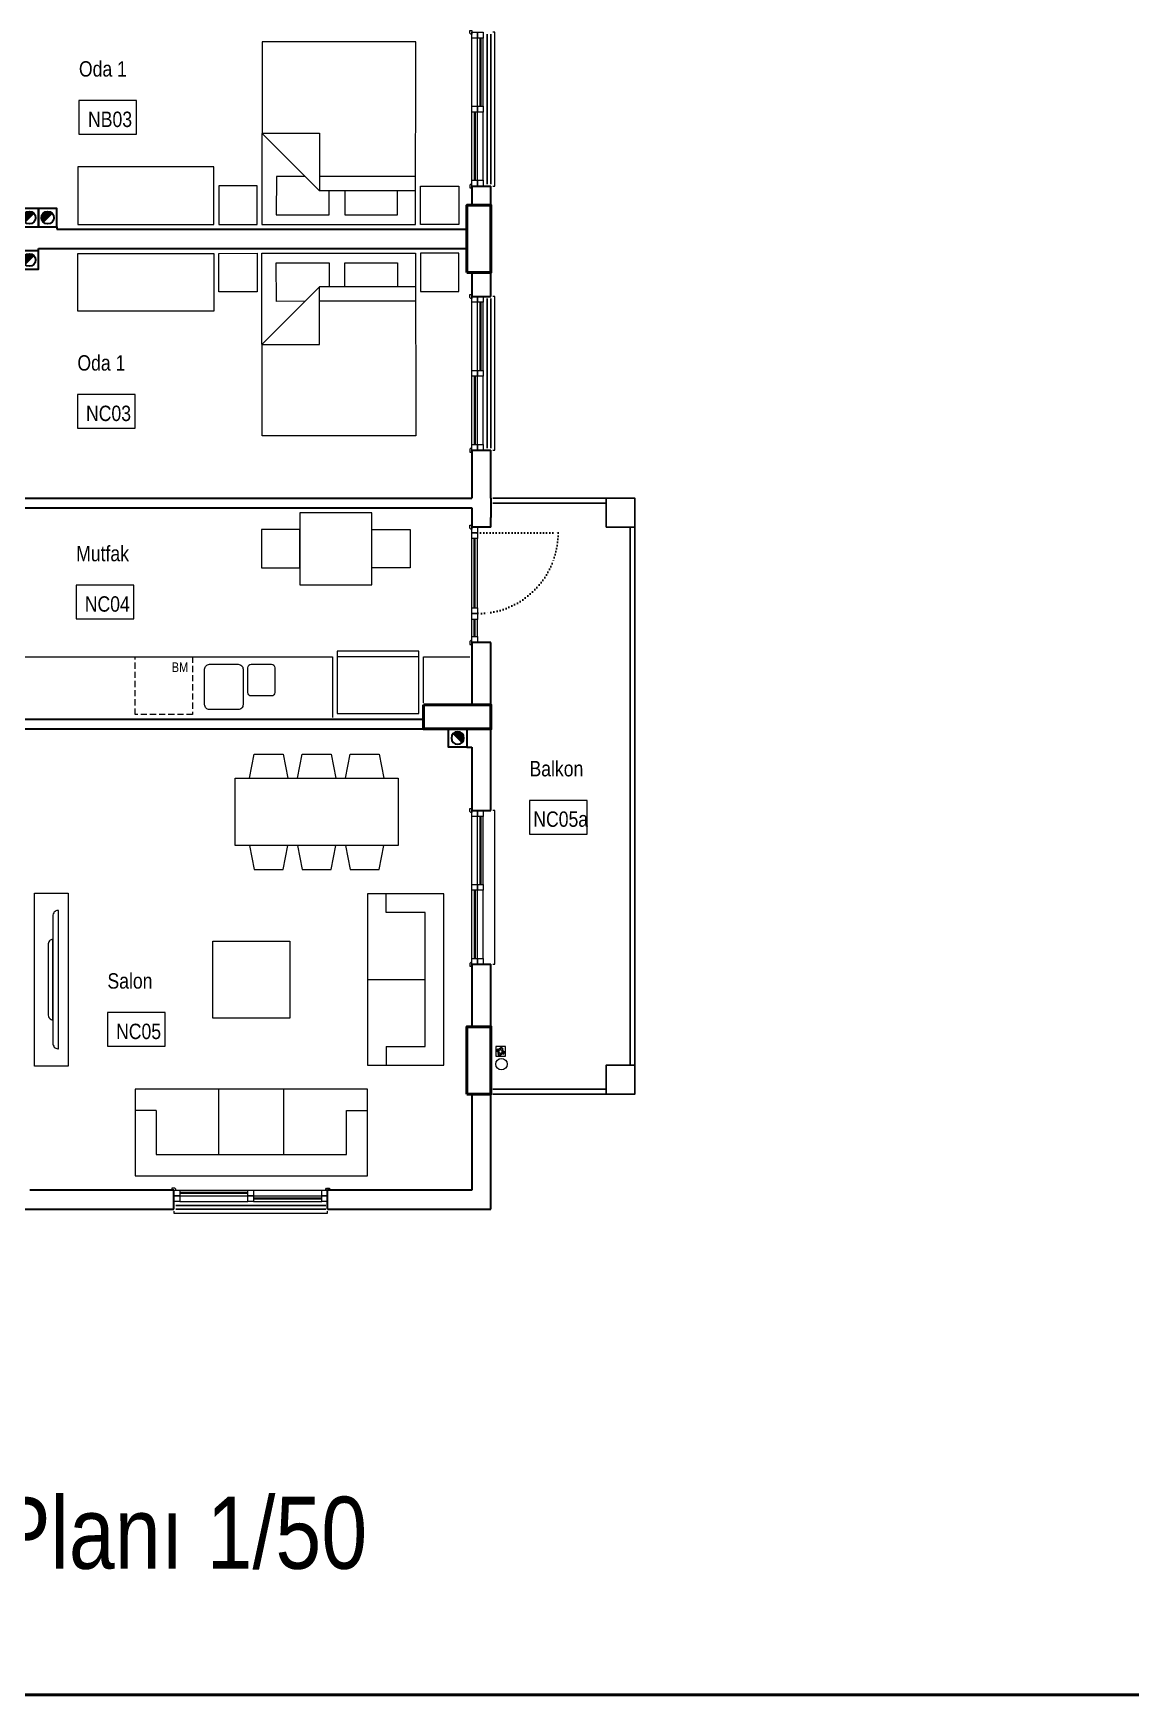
# Model space of a CAD drawing. Header units: millimetres. Extents: x 1852829 to 1882754, y -270850 to -231658.
# Drawn here: x 1862726 to 1863869, y -270850 to -269120 of the extents above; entities that cross this region are included whole.
import ezdxf
from ezdxf.enums import TextEntityAlignment as Align

# ---------------------------------------------------------------- set-up
doc = ezdxf.new("R2010")
doc.units = ezdxf.units.MM
doc.linetypes.add('izdüşüm arka', pattern=[3.175, 0, -3.175])
doc.linetypes.add('izdüşüm ön', pattern=[9.525, 6.35, -3.175])
for name, color, linetype, lineweight in [('a_ba', 6, 'Continuous', 50), ('a_doğrama', 251, 'Continuous', 20), ('a_duvar', 251, 'Continuous', 35), ('a_görünüş', 32, 'Continuous', 25), ('a_görünüş_ince', 8, 'Continuous', 20), ('a_izdüşüm_arka', 251, 'izdüşüm arka', 30), ('a_izdüşüm_ön', 6, 'izdüşüm ön', 9), ('a_not_mahal', 253, 'Continuous', 5), ('a_not_text', 7, 'Continuous', 13), ('a_tefriş', 8, 'Continuous', 20), ('a_çerçeve_line', 7, 'Continuous', 50), ('m_yib', 65, 'Continuous', 20)]:
    doc.layers.add(name, color=color, linetype=linetype, lineweight=lineweight)
doc.styles.get("Standard").update_dxf_attribs({"font": 'ARIALN.TTF'})

# ---------------------------------------------------------------- blocks, each defined once
blk = doc.blocks.new('160p')
at = {"layer": 'a_doğrama', "color": 251}
for points in [[(-6, -6), (-6, 0), (-12, 0), (-12, -6)], [(0, -6), (0, 0), (-6, 0), (-6, -6)], [(-6, -83), (-6, -77), (-12, -77), (-12, -83)], [(0, -83), (0, -77), (-6, -77), (-6, -83)], [(-6, -160), (-6, -154), (-12, -154), (-12, -160)], [(0, -160), (0, -154), (-6, -154), (-6, -160)]]:
    blk.add_lwpolyline(points, close=True, dxfattribs=at)
for points in [[(2, -1), (2, 2), (0, 2), (0, -2), (1, -2), (2, -1)], [(-9.5, -6), (-9.5, -77)], [(-8.5, -6), (-8.5, -77)], [(-3.5, -83), (-3.5, -154)], [(-2.5, -83), (-2.5, -154)], [(2, -159), (2, -162), (0, -162), (0, -158), (1, -158), (2, -159)]]:
    blk.add_lwpolyline(points, dxfattribs=at)
at = {"layer": 'a_görünüş_ince', "color": 251}
for points in [[(-22, -160), (-24, -160), (-24, 0), (-22, 0)], [(-12, -77), (-12, -6)], [(-6, -77), (-6, -6)], [(-6, -77), (-6, -6)], [(0, -77), (0, -6)], [(-12, -154), (-12, -83)], [(-6, -154), (-6, -83)], [(-6, -154), (-6, -83)], [(0, -154), (0, -83)]]:
    blk.add_lwpolyline(points, dxfattribs=at)
blk = doc.blocks.new('kapı_120_c_blok')
at = {"layer": 'a_doğrama', "color": 251}
for points in [[(-2, 119), (-2, 122), (0, 122), (0, 118), (-1, 118), (-2, 119)], [(2.5, 114), (2.5, 96)], [(3.5, 114), (3.5, 96)], [(2.5, 84), (2.5, 12)], [(3.5, 84), (3.5, 12)], [(-2, 1), (-2, -2), (0, -2), (0, 2), (-1, 2), (-2, 1)]]:
    blk.add_lwpolyline(points, dxfattribs=at)
for points in [[(0, 114), (6, 114), (6, 120), (0, 120)], [(0, 90), (6, 90), (6, 96), (0, 96)], [(0, 84), (6, 84), (6, 90), (0, 90)], [(0, 6), (6, 6), (6, 12), (0, 12)], [(0, 0), (6, 0), (6, 6), (0, 6)]]:
    blk.add_lwpolyline(points, close=True, dxfattribs=at)
at = {"layer": 'a_görünüş_ince', "color": 251}
for points in [[(0, 114), (0, 96)], [(6, 114), (6, 96)], [(0, 84), (0, 12)], [(6, 84), (6, 12)]]:
    blk.add_lwpolyline(points, dxfattribs=at)
at = {"layer": 'a_izdüşüm_arka', "color": 251}
blk.add_lwpolyline([(6, 6), (90, 6)], dxfattribs=at)
blk.add_arc((6, 6), 84, 0, 90, dxfattribs=at)
blk = doc.blocks.new('baca_müstakil')
at = {"layer": 'a_duvar'}
h = blk.add_hatch(color=256, dxfattribs=at)
h.dxf.hatch_style = 1
h.paths.add_polyline_path([(4.9, -4.9, 0.198912), (3, -9.5, 0.668179), (14.1, -14.1)])
blk.add_line((4.9, -4.9), (14.1, -14.1), dxfattribs=at)
blk.add_lwpolyline([(0, -19), (19, -19), (19, 0), (0, 0)], close=True, dxfattribs=at)
blk.add_circle((9.5, -9.5), 6.5, dxfattribs=at)
blk = doc.blocks.new('tefriş_koltuk_242x90')
at = {"layer": 'a_tefriş'}
for p, q in [((-34, -22), (-34, -90)), ((34, -22), (34, -90)), ((-99, -68), (-121, -68)), ((99, -68), (121, -68))]:
    blk.add_line(p, q, dxfattribs=at)
for points in [[(-121, -90), (-121, 0), (121, 0), (121, -90), (-121, -90)], [(-99, -68), (-99, -22), (99, -22), (99, -68)]]:
    blk.add_lwpolyline(points, dxfattribs=at)
blk = doc.blocks.new('tefriş_koltuk_202x90')
at = {"layer": 'a_tefriş'}
for p, q in [((0, -90), (0, -22)), ((-79, -68), (-101, -68)), ((79, -68), (101, -68))]:
    blk.add_line(p, q, dxfattribs=at)
for points in [[(101, -90), (101, 0), (-101, 0), (-101, -90), (101, -90)], [(79, -68), (79, -22), (-79, -22), (-79, -68)]]:
    blk.add_lwpolyline(points, dxfattribs=at)
blk = doc.blocks.new('tefirş_tv')
at = {"layer": 'a_tefriş'}
for points in [[(35, 10), (35, 10, 0.414214), (30, 15), (-30, 15, 0.414214), (-35, 10), (-35, 10)], [(60, 4), (60, 5, 0.414214), (55, 10), (-55, 10, 0.414214), (-60, 5), (-60, 4)]]:
    blk.add_lwpolyline(points, format="xyb", close=True, dxfattribs=at)
blk = doc.blocks.new('tefriş_yatak_çift')
at = {"layer": 'a_tefriş'}
for points in [[(-85, -5), (-85, -45), (-125, -45), (-125, -5)], [(80, -195), (80, -5), (-80, -5), (-80, -195)], [(85, -5), (85, -45), (125, -45), (125, -5)]]:
    blk.add_lwpolyline(points, close=True, dxfattribs=at)
for points in [[(-6.3, -40), (-6.3, -15), (-61.3, -15), (-61.3, -40)], [(35, -55), (65, -55), (65, -15), (10, -15), (10, -40)], [(-80, -40), (20, -40), (80, -100), (20, -100), (20, -40)], [(-80, -55), (20, -55)]]:
    blk.add_lwpolyline(points, dxfattribs=at)
blk = doc.blocks.new('tefriş_süzgeç')
at = {"layer": 'a_tefriş'}
for p, q in [((5, 0), (-5, 0)), ((-5, 0), (-5, -10)), ((5, -10), (5, 0)), ((-5, -10), (5, -10)), ((-3.6, -5.1), (-4.1, -5.1)), ((-2.6, -5.1), (-3.1, -5.1)), ((-2.5, -2.5), (-2.9, -2.2)), ((-2.6, -7.6), (-2.9, -7.9)), ((-2, -3.3), (-2.3, -3)), ((-1.9, -6.9), (-2.2, -7.2)), ((-1.6, -5.1), (-2.1, -5.1)), ((-1.2, -3.9), (-1.5, -3.6)), ((-1.2, -6.2), (-1.5, -6.5)), ((-0.2, -2.5), (-0.2, -2)), ((-0.1, -1.5), (-0.1, -1)), ((-0.1, -3), (-0.1, -3.5)), ((-0.1, -6.6), (-0.1, -7.1)), ((-0.1, -7.6), (-0.1, -8.1)), ((-0.1, -8.6), (-0.1, -9.1)), ((1, -4), (1.4, -3.6)), ((1.1, -6.2), (1.4, -6.5)), ((1.5, -5.1), (2, -5.1)), ((1.7, -3.3), (2.1, -2.9)), ((1.8, -6.9), (2.1, -7.2)), ((2.5, -2.5), (2.8, -2.2)), ((2.5, -5.1), (3, -5.1)), ((2.5, -7.5), (2.8, -7.9)), ((3.5, -5.1), (4, -5.1))]:
    blk.add_line(p, q, dxfattribs=at)
for centre, radius, start, end in [((-0.1, -5.1), 4.06, 134.2896, 180), ((-0.1, -5.1), 3.56, 134.2896, 180), ((-0.1, -5.1), 3.06, 180, 225), ((-0.1, -5.1), 4.06, 225, 270), ((-0.1, -5.1), 2.56, 180, 225), ((-0.1, -5.1), 3.56, 225, 270), ((-0.4, -4.4), 2.4, 84.5943, 143.2016), ((-0.1, -5.1), 2.06, 134.2896, 180), ((-0.1, -5), 2.44, 90.343, 138.1212), ((-0.1, -5.1), 1.56, 134.2896, 180), ((-0.1, -5.1), 2.06, 225, 270), ((-0.1, -5.1), 1.56, 225, 270), ((-0.1, -5.1), 4.06, 45, 90), ((-0.1, -5.1), 3.56, 45, 90), ((-0.1, -5.1), 2.06, 45, 90), ((-0.1, -5.1), 1.56, 45, 90), ((-0.1, -5.1), 2.56, 270, 315.7104), ((-0.1, -5.1), 3.06, 270, 315.7104), ((-0.1, -5.1), 1.56, 314.2896, 360), ((-0.1, -5.1), 2.06, 314.2896, 360), ((-0.1, -5.1), 2.56, 360, 45), ((-0.1, -5.1), 3.06, 360, 45), ((-0.1, -5.1), 3.56, 314.2896, 360), ((-0.1, -5.1), 4.06, 314.2896, 360)]:
    blk.add_arc(centre, radius, start, end, dxfattribs=at)

msp = doc.modelspace()

# ---------------------------------------------------------------- linework, layer by layer
at = {"layer": 'a_ba', "color": 253}
for points in [[(1863177.7, -269369.5), (1863202.7, -269369.5), (1863202.7, -269299.5), (1863177.7, -269299.5)], [(1863132.7, -269819.5), (1863132.7, -269844.5), (1863202.7, -269844.5), (1863202.7, -269819.5)], [(1863177.7, -270224.5), (1863202.7, -270224.5), (1863202.7, -270154.5), (1863177.7, -270154.5)]]:
    msp.add_lwpolyline(points, close=True, dxfattribs=at)
at = {"layer": 'a_duvar'}
for p, q in [((1863182.7, -269279.5), (1863182.7, -269299.5)), ((1863202.7, -269299.5), (1863202.7, -269279.5)), ((1862750.7, -269324.5), (1863177.7, -269324.5)), ((1862731.7, -269344.5), (1863177.7, -269344.5)), ((1862731.7, -269347), (1862731.7, -269344.5)), ((1863182.7, -269369.5), (1863182.7, -269394.5)), ((1863202.7, -269394.5), (1863202.7, -269369.5)), ((1863182.7, -269554.5), (1863182.7, -269604.5)), ((1863202.7, -269604.5), (1863202.7, -269554.5)), ((1862592.7, -269604.5), (1863182.7, -269604.5)), ((1862592.7, -269614.5), (1863182.7, -269614.5)), ((1863182.7, -269614.5), (1863182.7, -269634.5)), ((1863202.7, -269604.5), (1863202.7, -269604.5)), ((1863202.7, -269604.5), (1863202.7, -269624.5)), ((1863202.7, -269624.5), (1863202.7, -269624.5)), ((1863202.7, -269634.5), (1863202.7, -269624.5)), ((1863182.7, -269754.5), (1863182.7, -269819.5)), ((1863202.7, -269929.5), (1863202.7, -269754.5)), ((1862602.7, -269834.5), (1863132.7, -269834.5)), ((1862592.7, -269844.5), (1863182.7, -269844.5)), ((1863182.7, -269863.5), (1863182.7, -269929.5)), ((1863182.7, -270089.5), (1863182.7, -270154.5)), ((1863202.7, -270204.5), (1863202.7, -270089.5)), ((1863182.7, -270224.5), (1863182.7, -270324.5)), ((1863202.7, -270344.5), (1863202.7, -270224.5)), ((1862872.7, -270324.5), (1862722.7, -270324.5)), ((1863182.7, -270324.5), (1863032.7, -270324.5)), ((1862667.7, -270344.5), (1862872.7, -270344.5)), ((1863032.7, -270344.5), (1863202.7, -270344.5))]:
    msp.add_line(p, q, dxfattribs=at)
for points in [[(1863182.7, -269279.5), (1863202.7, -269279.5)], [(1862750.7, -269322), (1862750.7, -269324.5)], [(1863182.7, -269394.5), (1863202.7, -269394.5)], [(1863182.7, -269554.5), (1863202.7, -269554.5)], [(1863202.7, -269634.5), (1863182.7, -269634.5)], [(1863202.7, -269754.5), (1863182.7, -269754.5)], [(1863177.7, -269863.5), (1863182.7, -269863.5)], [(1863182.7, -269929.5), (1863202.7, -269929.5)], [(1863182.7, -270089.5), (1863202.7, -270089.5)], [(1862872.7, -270344.5), (1862872.7, -270324.5)], [(1863032.7, -270344.5), (1863032.7, -270324.5)]]:
    msp.add_lwpolyline(points, dxfattribs=at)
at = {"layer": 'a_görünüş', "color": 251}
for points in [[(1863198.7, -269277.5), (1863198.7, -269121.5)], [(1863202.7, -269277.5), (1863202.7, -269121.5)], [(1863198.7, -269552.5), (1863198.7, -269396.5)], [(1863202.7, -269552.5), (1863202.7, -269396.5)], [(1863322.7, -269604.5), (1863204.7, -269604.5)], [(1863322.7, -269609.5), (1863204.7, -269609.5)], [(1863347.7, -270194.5), (1863347.7, -269634.5)], [(1863352.7, -270194.5), (1863352.7, -269634.5)], [(1863204.7, -270219.5), (1863322.7, -270219.5)], [(1863204.7, -270224.5), (1863322.7, -270224.5)], [(1863030.7, -270340.5), (1862874.7, -270340.5)], [(1863030.7, -270344.5), (1862874.7, -270344.5)]]:
    msp.add_lwpolyline(points, dxfattribs=at)
for points in [[(1863322.7, -269634.5), (1863352.7, -269634.5), (1863352.7, -269604.5), (1863322.7, -269604.5)], [(1863322.7, -270224.5), (1863352.7, -270224.5), (1863352.7, -270194.5), (1863322.7, -270194.5)]]:
    msp.add_lwpolyline(points, close=True, dxfattribs=at)
at = {"layer": 'a_izdüşüm_ön', "color": 251}
msp.add_lwpolyline([(1862892.2, -269769.5), (1862892.2, -269829.5), (1862832.2, -269829.5), (1862832.2, -269769.5)], close=True, dxfattribs=at)
at = {"layer": 'a_not_mahal'}
for points in [[(1862833.8, -269190.6), (1862773.8, -269190.6), (1862773.8, -269225.6), (1862833.8, -269225.6)], [(1862832.2, -269496.6), (1862772.2, -269496.6), (1862772.2, -269531.6), (1862832.2, -269531.6)], [(1862830.9, -269695), (1862770.9, -269695), (1862770.9, -269730), (1862830.9, -269730)], [(1863302.9, -269918.9), (1863242.9, -269918.9), (1863242.9, -269953.9), (1863302.9, -269953.9)], [(1862863.5, -270139.8), (1862803.5, -270139.8), (1862803.5, -270174.8), (1862863.5, -270174.8)]]:
    msp.add_lwpolyline(points, close=True, dxfattribs=at)
at = {"layer": 'a_tefriş'}
for p, q in [((1862594.7, -269769.5), (1863037.7, -269769.5)), ((1863132.7, -269769.5), (1863180.7, -269769.5))]:
    msp.add_line(p, q, dxfattribs=at)
for points in [[(1862772.7, -269259.4), (1862772.7, -269319.4), (1862914.3, -269319.4), (1862914.3, -269259.4)], [(1862772.7, -269409.6), (1862772.7, -269349.6), (1862914.3, -269349.6), (1862914.3, -269409.6)], [(1863078.8, -269694.5), (1863078.8, -269619.5), (1863003.8, -269619.5), (1863003.8, -269694.5)], [(1863003.8, -269677), (1863003.8, -269637), (1862963.8, -269637), (1862963.8, -269677)], [(1863118.8, -269677), (1863078.8, -269677), (1863078.8, -269637), (1863118.8, -269637)], [(1863106.3, -269965.8), (1862936.3, -269965.8), (1862936.3, -269895.8), (1863106.3, -269895.8)], [(1862762.7, -270195.4), (1862727.7, -270195.4), (1862727.7, -270015.4), (1862762.7, -270015.4)], [(1862993.3, -270145.4), (1862913.3, -270145.4), (1862913.3, -270065.4), (1862993.3, -270065.4)]]:
    msp.add_lwpolyline(points, close=True, dxfattribs=at)
for points in [[(1863037.7, -269769.5), (1863037.7, -269832.5)], [(1863127.7, -269828.5), (1863127.7, -269763.5), (1863042.7, -269763.5), (1863042.7, -269828.5), (1863127.7, -269828.5), (1863127.7, -269769.5), (1863042.7, -269769.5)], [(1863132.7, -269817.5), (1863132.7, -269769.5)], [(1862951.3, -269895.8), (1862956.3, -269870.8), (1862986.3, -269870.8), (1862991.3, -269895.8)], [(1863001.3, -269895.8), (1863006.3, -269870.8), (1863036.3, -269870.8), (1863041.3, -269895.8)], [(1863051.3, -269895.8), (1863056.3, -269870.8), (1863086.3, -269870.8), (1863091.3, -269895.8)], [(1862951.3, -269965.8), (1862956.3, -269990.8), (1862986.3, -269990.8), (1862991.3, -269965.8)], [(1863001.3, -269965.8), (1863006.3, -269990.8), (1863036.3, -269990.8), (1863041.3, -269965.8)], [(1863051.3, -269965.8), (1863056.3, -269990.8), (1863086.3, -269990.8), (1863091.3, -269965.8)]]:
    msp.add_lwpolyline(points, dxfattribs=at)
for points in [[(1862944.7, -269819.3, -0.414214), (1862939.7, -269824.3), (1862909.7, -269824.3, -0.414214), (1862904.7, -269819.3), (1862904.7, -269782.3, -0.414214), (1862909.7, -269777.3), (1862939.7, -269777.3, -0.414214), (1862944.7, -269782.3), (1862944.7, -269819.3)], [(1862977.7, -269806.7, -0.414214), (1862974.2, -269810.2), (1862953.2, -269810.2, -0.414214), (1862949.7, -269806.7), (1862949.7, -269780.8, -0.414214), (1862953.2, -269777.3), (1862974.2, -269777.3, -0.414214), (1862977.7, -269780.8), (1862977.7, -269806.7)]]:
    msp.add_lwpolyline(points, format="xyb", dxfattribs=at)
at = {"layer": 'a_çerçeve_line'}
msp.add_lwpolyline([(1872123.9, -270849.7), (1872123.9, -267849.7), (1853005.4, -267849.7), (1853005.4, -270849.7)], close=True, dxfattribs=at)
at = {"layer": 'm_yib'}
msp.add_circle((1863213.7, -270193.4), 5.92, dxfattribs=at)
msp.add_circle((1863213.7, -270193.4), 5.92, dxfattribs=at)

# ---------------------------------------------------------------- block references
at = {"xscale": -1, "rotation": 180}
msp.add_blockref('kapı_120_c_blok', (1863182.7, -269634.5), dxfattribs=at)
msp.add_blockref('kapı_120_c_blok', (1863182.7, -269634.5), dxfattribs=at)
at = {"layer": 'a_duvar', "xscale": -1}
for p in [(1863182.7, -269119.5), (1863182.7, -269394.5), (1863182.7, -269929.5)]:
    msp.add_blockref('160p', p, dxfattribs=at)
at = {"layer": 'a_duvar', "rotation": 270}
for p in [(1862731.7, -269303), (1862750.7, -269303), (1862731.7, -269347)]:
    msp.add_blockref('baca_müstakil', p, dxfattribs=at)
at = {"layer": 'a_duvar', "xscale": -1}
for name, p, rotation in [('baca_müstakil', (1863158.7, -269844.5), 90), ('160p', (1863032.7, -270324.5), 270)]:
    msp.add_blockref(name, p, dxfattribs=dict(at, rotation=rotation))
at = {"layer": 'a_tefriş', "extrusion": (0, 0, -1), "xscale": -1, "zscale": -1, "rotation": 180.0301700967464}
msp.add_blockref('tefriş_yatak_çift', (-1863044.3, -269324.5), dxfattribs=at)
at = {"layer": 'a_tefriş', "extrusion": (0, 0, -1), "zscale": -1, "rotation": 359.9698299032536}
msp.add_blockref('tefriş_yatak_çift', (-1863044.3, -269344.5), dxfattribs=at)
at = {"layer": 'a_tefriş', "lineweight": -3, "extrusion": (5.02899e-31, 2.24181e-16, -1), "xscale": -0.882352941176479, "yscale": 0.882352941176479, "zscale": -0.882352941176479, "rotation": 90}
msp.add_blockref('tefriş_koltuk_202x90', (-1863153.7, -270105.4), dxfattribs=at)
at = {"layer": 'a_tefriş', "extrusion": (0, 0, -1), "xscale": -1.2, "rotation": 270.0000016677939}
msp.add_blockref('tefirş_tv', (-1862756.7, -270105.4), dxfattribs=at)
at = {"layer": 'a_tefriş'}
msp.add_blockref('tefriş_süzgeç', (1863212.8, -270175.2), dxfattribs=at)
at = {"layer": 'a_tefriş', "xscale": -1, "rotation": 180}
msp.add_blockref('tefriş_koltuk_242x90', (1862953.3, -270309.5), dxfattribs=at)

# ---------------------------------------------------------------- texts
at = {"layer": 'a_not_mahal'}
for s, height, p in [('Oda 1', 16, (1862773.8, -269165.6)), ('Oda 1', 16, (1862772.2, -269471.6)), ('Mutfak', 16, (1862770.9, -269670)), ('BM', 10, (1862870.4, -269785.3)), ('Balkon', 16, (1863242.9, -269893.9)), ('Salon', 16, (1862803.5, -270114.8))]:
    msp.add_text(s, height=height, dxfattribs=at).set_placement(p)
for s, p in [('NB03', (1862806.2, -269218.1)), ('NC03', (1862804.6, -269524.1)), ('NC04', (1862803.3, -269722.5)), ('NC05a', (1863275.4, -269946.4)), ('NC05', (1862835.9, -270167.3))]:
    msp.add_text(s, height=16, rotation=360, dxfattribs=at).set_placement(p, align=Align.CENTER)
at = {"layer": 'a_not_text'}
msp.add_text('1. Kat Planı 1/50 ', height=75, dxfattribs=at).set_placement((1862438.6, -270718.6))

doc.saveas('drawing.dxf')
